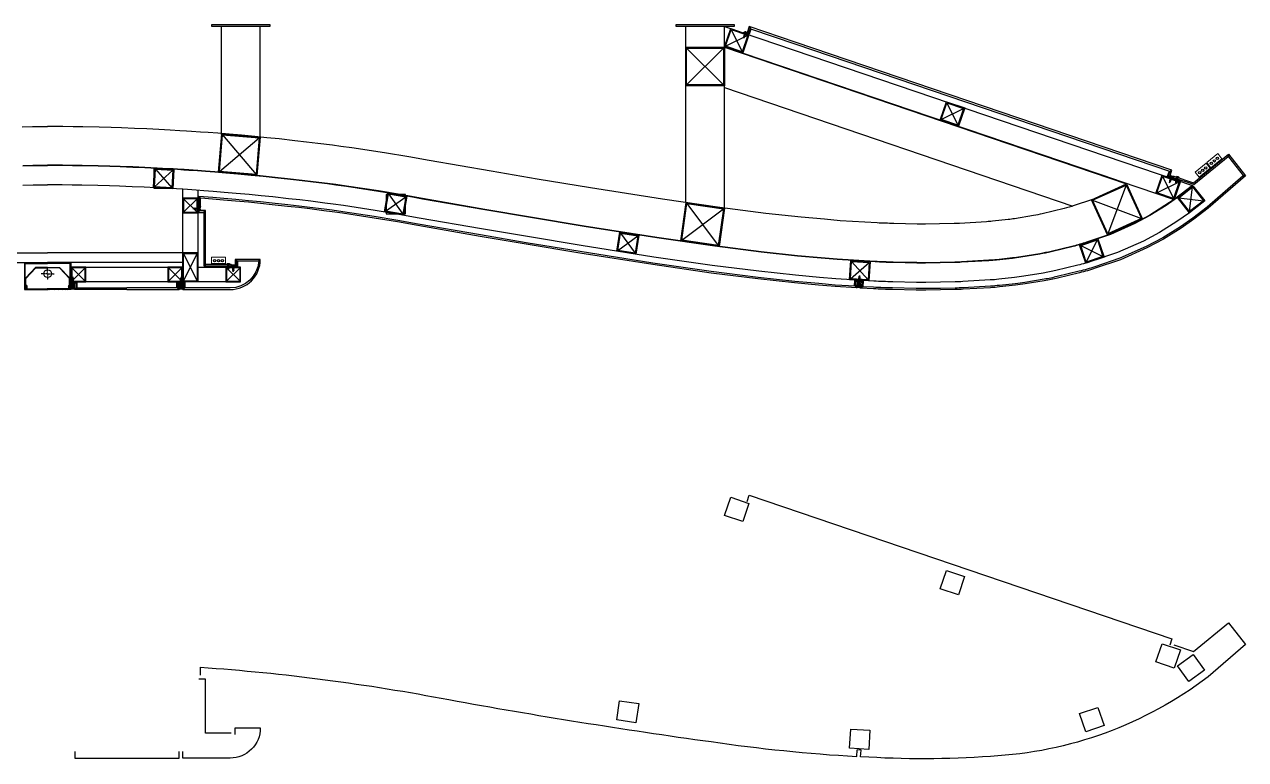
# Model space of a CAD drawing. Header units: millimetres. Extents: x -7838 to 78912, y -32093 to 42426.
# Drawn here: x 75754 to 78912, y 38705 to 40608 of the extents above; entities that cross this region are included whole.
import ezdxf

# ---------------------------------------------------------------- set-up
doc = ezdxf.new("R2010")
doc.units = ezdxf.units.MM
doc.linetypes.add('CENTER', pattern=[2, 1.25, -0.25, 0.25, -0.25])
for name, color, linetype in [('002 - STRUCTURAL STEEL', 4, 'Continuous'), ('A11_ALU.SOLID SHEET', 7, 'Continuous'), ('AR-TEXT-DIM', 7, 'Continuous'), ('CELING', 2, 'Continuous')]:
    doc.layers.add(name, color=color, linetype=linetype)
doc.layers.add('A-GENM Lines', color=1, linetype='Continuous', lineweight=9)
pattern_1 = [(45, (-65721.9376, 168715.3553), (-1.122532015, 1.122532015), [])]

# ---------------------------------------------------------------- blocks, each defined once
blk = doc.blocks.new('5200')
at = {"color": 8, "ltscale": 0.1}
for p, q in [((32963.9, -74110.5), (33059.3, -74015.1)), ((32963.9, -74015.1), (33059.3, -74110.5))]:
    blk.add_line(p, q, dxfattribs=at)
at = {"color": 3, "ltscale": 0.1}
for points in [[(32961.6, -74012.8), (33061.6, -74012.8), (33061.6, -74112.8), (32961.6, -74112.8)], [(32963.9, -74015.1), (33059.3, -74015.1), (33059.3, -74110.5), (32963.9, -74110.5)]]:
    blk.add_lwpolyline(points, close=True, dxfattribs=at)
blk = doc.blocks.new('DFGDE')
at = {"color": 8, "ltscale": 0.1}
for p, q in [((134367.3, -128798.9, -0.2), (134402.1, -128764.1, -0.2)), ((134367.3, -128764.1, -0.2), (134402.1, -128798.9, -0.2))]:
    blk.add_line(p, q, dxfattribs=at)
at = {"layer": 'AR-TEXT-DIM', "color": 3, "elevation": -0.2}
for points in [[(134365.7, -128762.5), (134403.7, -128762.5), (134403.7, -128800.5), (134365.7, -128800.5)], [(134367.3, -128764.1), (134402.1, -128764.1), (134402.1, -128798.9), (134367.3, -128798.9)]]:
    blk.add_lwpolyline(points, close=True, dxfattribs=at)
blk = doc.blocks.new('RERE')
at = {"color": 8}
for p, q in [((30879.1, -75147.6), (30879.1, -75148.5)), ((30879.1, -75149.1), (30879.1, -75150.1)), ((30879.1, -75150.6), (30879.1, -75151.6)), ((30880.6, -75143.3), (30879.5, -75145.5)), ((30880.6, -75141.5), (30880.6, -75165)), ((30880.6, -75143.3), (30881.4, -75144.9)), ((30881.7, -75145.6), (30881.8, -75145.7)), ((30882.1, -75147.1), (30882.1, -75148.1)), ((30882.1, -75148.6), (30882.1, -75149.6)), ((30882.1, -75150.1), (30882.1, -75151.1)), ((30880.1, -75163.1), (30876.7, -75163.1)), ((30879.1, -75152.1), (30879.1, -75153.1)), ((30879.1, -75153.7), (30879.1, -75154.6)), ((30879.1, -75155.2), (30879.1, -75156.1)), ((30879.1, -75156.7), (30879.1, -75157.7)), ((30879.1, -75158.2), (30879.1, -75161)), ((30881.1, -75163.1), (30884.4, -75163.1)), ((30882.1, -75151.7), (30882.1, -75152.6)), ((30882.1, -75153.2), (30882.1, -75154.1)), ((30882.1, -75154.7), (30882.1, -75155.7)), ((30882.1, -75156.2), (30882.1, -75157.2)), ((30882.1, -75157.7), (30882.1, -75158.7)), ((30882.1, -75159.3), (30882.1, -75161)), ((30882.1, -75159.3), (30882.1, -75161))]:
    blk.add_line(p, q, dxfattribs=at)
for points in [[(30882.1, -75148.6, 0.088633), (30880.9, -75148.1, 0.019108), (30878.6, -75147.4, -0.172253), (30879.1, -75147, 0.045962), (30882.6, -75148.2, -0.175035)], [(30882.1, -75150.1, 0.088633), (30880.9, -75149.6, 0.019108), (30878.6, -75149, -0.172253), (30879.1, -75148.5, 0.045962), (30882.6, -75149.7, -0.175035)], [(30882.1, -75151.7, 0.088633), (30880.9, -75151.1, 0.019108), (30878.6, -75150.5, -0.172253), (30879.1, -75150.1, 0.045962), (30882.6, -75151.2, -0.175035)], [(30882.1, -75147.1, 0.088633), (30880.9, -75146.6, 0.02265), (30879, -75145.9, -0.172253), (30879.5, -75145.5, 0.051159), (30882.6, -75146.7, -0.175035)], [(30880.1, -75164.1, -0.112935), (30876.7, -75163.1, -0.049876), (30876.5, -75161), (30884.6, -75161, -0.049876), (30884.4, -75163.1, -0.112935), (30881.1, -75164.1), (30881.1, -75162.6), (30880.1, -75162.6)], [(30882.1, -75153.2, 0.088633), (30880.9, -75152.7, 0.019108), (30878.6, -75152, -0.172253), (30879.1, -75151.6, 0.045962), (30882.6, -75152.7, -0.175035)], [(30882.1, -75154.7, 0.088633), (30880.9, -75154.2, 0.019108), (30878.6, -75153.5, -0.172253), (30879.1, -75153.1, 0.045962), (30882.6, -75154.3, -0.175035)], [(30882.1, -75156.2, 0.088633), (30880.9, -75155.7, 0.019108), (30878.6, -75155.1, -0.172253), (30879.1, -75154.6, 0.045962), (30882.6, -75155.8, -0.175035)], [(30882.1, -75157.7, 0.088633), (30880.9, -75157.2, 0.019108), (30878.6, -75156.6, -0.172253), (30879.1, -75156.1, 0.045962), (30882.6, -75157.3, -0.175035)], [(30882.1, -75159.3, 0.088633), (30880.9, -75158.8, 0.019108), (30878.6, -75158.1, -0.172253), (30879.1, -75157.7, 0.045962), (30882.6, -75158.8, -0.175035)]]:
    blk.add_lwpolyline(points, format="xyb", close=True, dxfattribs=at)
for points in [[(30881.7, -75145.6, 0.118829), (30880.9, -75145.1, 0.008765), (30879.8, -75144.7, -0.172253)], [(30882.2, -75145.1, -0.175035), (30881.7, -75145.6, 0.118829)]]:
    blk.add_lwpolyline(points, format="xyb", dxfattribs=at)
for centre, radius, start, end in [((30874.6, -75180.9), 33.6, 76.2776, 83.3035), ((30874.6, -75182.4), 33.6, 76.2776, 83.3035), ((30874.6, -75183.9), 33.6, 76.2776, 83.3035), ((30875.4, -75173.2), 27.5, 74.8121, 82.581), ((30882.1, -75147), 3.04, 160.5824, 180), ((30879.8, -75152.6), 7.89, 71.8171, 89.3728), ((30879.1, -75147), 3.04, 9.6975, 26.5651), ((30874.6, -75185.4), 33.6, 76.2776, 83.3035), ((30874.6, -75187), 33.6, 76.2776, 83.3035), ((30874.6, -75188.5), 33.6, 76.2776, 83.3035), ((30874.6, -75190), 33.6, 76.2776, 83.3035), ((30874.6, -75191.5), 33.6, 76.2776, 83.3035)]:
    blk.add_arc(centre, radius, start, end, dxfattribs=at)
blk = doc.blocks.new('odofrite')
at = {"ltscale": 0.1}
h = blk.add_hatch(dxfattribs=at)
h.set_pattern_fill('ANSI37', color=8, scale=0.5)
h.set_pattern_definition([(45, (84.5444, -95.0627), (-1.122532015, 1.122532015), []), (135, (84.5444, -95.0627), (-1.122532015, -1.122532015), [])])
edge = h.paths.add_edge_path()
edge.add_arc((30585, -74711.8), 4.5, 0, 360)
at = {"color": 1, "ltscale": 0.1}
blk.add_circle((30585, -74711.8, -166.2), 4.5, dxfattribs=at)
blk = doc.blocks.new('55d5f2d')
at = {"color": 8, "ltscale": 0.1}
for p, q in [((31175.5, -66800.8), (31220.9, -66755.4)), ((31175.5, -66755.4), (31220.9, -66800.8))]:
    blk.add_line(p, q, dxfattribs=at)
at = {"layer": 'AR-TEXT-DIM', "color": 3}
for points in [[(31173.2, -66753.1), (31223.2, -66753.1), (31223.2, -66803.1), (31173.2, -66803.1)], [(31175.5, -66755.4), (31220.9, -66755.4), (31220.9, -66800.8), (31175.5, -66800.8)]]:
    blk.add_lwpolyline(points, close=True, dxfattribs=at)
blk = doc.blocks.new('A$C71196ca0')
blk.add_lwpolyline([(-25, -25), (25, -25), (25, 25), (-25, 25)], close=True)
blk = doc.blocks.new('A$Cf82fa68f')
blk.add_line((-403.3, -556.6), (-393.3, -556))
at = {"layer": 'A11_ALU.SOLID SHEET', "color": 1}
for points in [[(-108.8, 87), (-114.3, 103.1), (-1206.9, -268.4), (-1201.5, -284.5)], [(1225, -512.1), (1292, -512.1), (1292, -372.6), (1309, -372.6)], [(1630, -560.1), (1630, -577.1), (1360, -577.1), (1360, -560.1)]]:
    blk.add_lwpolyline(points, dxfattribs=at)
at = {"layer": 'A11_ALU.SOLID SHEET', "color": 1, "ltscale": 0.1}
blk.add_lwpolyline([(-1212.2, -284), (-1262.9, -301.2), (-1353.6, -227.2), (-1397.6, -283.2), (-1300.5, -366.8, 0.15104), (-738.1, -572.5, 0.034458), (-402.3, -573.5), (-403.3, -556.6)], format="xyb", dxfattribs=at)
at = {"layer": 'A11_ALU.SOLID SHEET', "color": 1}
for points in [[(1305, -362.6), (1305, -341.8, 0.029925), (662.2, -425.8, -0.010615), (-15.6, -534.5, -0.021542), (-392.3, -572.9), (-393.3, -556)], [(1215, -516.1), (1215, -499.1), (1150, -499.1, 0.414214), (1228, -577.1), (1350, -577.1), (1350, -560.1)]]:
    blk.add_lwpolyline(points, format="xyb", dxfattribs=at)
at = {"layer": '002 - STRUCTURAL STEEL'}
for p, rotation in [((-81.8, 66.6), 18.781168), ((-639.5, -123), 18.78116821867836), ((-1197.2, -312.7), 18.78116821867836), ((-1256.8, -343.6, 0), 53.95655975530055), ((200, -457.1, 0), 98.69076900000002), ((-999.9, -477.5, 0), 71.14172868093907), ((-400, -528.3, 0), 3.424965999999999)]:
    blk.add_blockref('A$C71196ca0', p, dxfattribs=dict(at, rotation=rotation))

msp = doc.modelspace()

# ---------------------------------------------------------------- hatches: boundary and pattern name
at = {"layer": 'AR-TEXT-DIM'}
h = msp.add_hatch(dxfattribs=at)
h.set_pattern_fill('ANSI31', color=8, scale=0.5)
h.set_pattern_definition(pattern_1)
h.paths.add_polyline_path([(75814.088, 39923.583), (75814.088, 39921.583), (75758.088, 39921.583), (75758.088, 39932.149), (75760.088, 39932.149), (75760.088, 39923.583)])
h = msp.add_hatch(dxfattribs=at)
h.set_pattern_fill('ANSI31', color=8, scale=0.5)
h.set_pattern_definition(pattern_1)
h.paths.add_polyline_path([(75814.088, 39923.583), (75814.088, 39921.583), (75870.088, 39921.583), (75870.088, 39932.149), (75868.088, 39932.149), (75868.088, 39923.583)])

# ---------------------------------------------------------------- linework, layer by layer
at = {"color": 1, "ltscale": 0.1}
for p, q in [((76264.088, 40322.992, 2.075), (76264.088, 40602.583, 2.075)), ((76364.088, 40316.014, 2.075), (76364.088, 40602.583, 2.075)), ((77464.088, 40146.379, 2.075), (77464.088, 40602.583, 2.075)), ((77564.088, 40132.221, 2.075), (77564.088, 40602.583, 2.075)), ((77564.088, 40602.583, 2.075), (78774.402, 40191.002, 2.075)), ((77564.088, 40549.771, 2.075), (78726.899, 40154.344, 2.075)), ((77564.088, 40549.771, 2.075), (78577.769, 40205.057, 2.075)), ((77564.088, 40548.715, 2.075), (78604.165, 40195.025, 2.075)), ((77564.088, 40444.147, 2.075), (78465.43, 40137.636, 2.075)), ((78775.055, 40190.244, 2.076), (78805.972, 40150.949, 2.076)), ((75464.088, 40016.582, 2.075), (75814.088, 40016.582, 2.075)), ((76164.088, 40016.582, 2.075), (75814.088, 40016.582, 2.075)), ((75464.088, 39991.582, 2.075), (75814.088, 39991.582, 2.075)), ((76164.088, 39991.582, 2.075), (75814.088, 39991.582, 2.075))]:
    msp.add_line(p, q, dxfattribs=at)
at = {"color": 8, "ltscale": 0.1}
for p, q in [((76165.688, 39943.182, 2.075), (76200.488, 40014.982, 2.075)), ((76165.688, 40014.982, 2.075), (76200.488, 39943.182, 2.075))]:
    msp.add_line(p, q, dxfattribs=at)
at = {"color": 2, "ltscale": 0.1}
for p, q in [((77903.431, 39942.989, 2.124), (77902.697, 39930.718, 2.124)), ((77903.431, 39942.989, 2.124), (77907.424, 39942.75, 2.124)), ((77907.424, 39942.75, 2.124), (77906.409, 39925.781, 2.124)), ((77917.406, 39942.153, 2.124), (77916.391, 39925.183, 2.124)), ((77917.406, 39942.153, 2.124), (77921.399, 39941.914, 2.124)), ((77921.399, 39941.914, 2.124), (77920.665, 39929.643, 2.124))]:
    msp.add_line(p, q, dxfattribs=at)
at = {"color": 1, "ltscale": 0.1}
for points, elevation in [([(76239.088, 40607.583), (76389.088, 40607.583), (76389.088, 40602.583), (76239.088, 40602.583)], 2.075), ([(77439.088, 40607.583), (77589.088, 40607.583), (77589.088, 40602.583), (77439.088, 40602.583)], 2.075), ([(77614.075, 40587.696), (77627.33, 40583.189), (77631.515, 40595.497), (77632.462, 40595.175), (77627.955, 40581.92), (77613.754, 40586.75)], 2.075), ([(78743.641, 40203.575), (78710.504, 40214.844), (78714.69, 40227.152), (78713.743, 40227.473), (78709.236, 40214.219), (78743.319, 40202.629)], 2.075), ([(76204.088, 40158.082), (76204.088, 40121.082), (76217.088, 40121.082), (76217.088, 40120.082), (76203.088, 40120.082), (76203.088, 40158.082)], 2.075), ([(75913.088, 39979.582), (76125.088, 39979.582), (76125.088, 39941.582), (75913.088, 39941.582)], -166.205), ([(76202.088, 39979.582), (76275.088, 39979.582), (76275.088, 39941.582), (76202.088, 39941.582)], 2.075), ([(76275.088, 39981.582), (76304.088, 39981.582), (76304.088, 39994.582), (76305.088, 39994.582), (76305.088, 39980.582), (76275.088, 39980.582)], 2.075), ([(77916.468, 39943.211), (77902.493, 39944.047), (77901.716, 39931.071), (77900.718, 39931.13), (77901.554, 39945.105), (77916.528, 39944.209)], 2.124), ([(77908.482, 39943.689), (77922.457, 39942.852), (77921.68, 39929.876), (77922.679, 39929.816), (77923.515, 39943.791), (77908.542, 39944.687)], 2.124), ([(75875.088, 39939.582), (75889.088, 39939.582), (75889.088, 39926.582), (75890.088, 39926.582), (75890.088, 39940.582), (75875.088, 39940.582)], -166.205), ([(76163.088, 39939.582), (76149.088, 39939.582), (76149.088, 39926.582), (76148.088, 39926.582), (76148.088, 39940.582), (76163.088, 39940.582)], -166.205)]:
    msp.add_lwpolyline(points, close=True, dxfattribs=dict(at, elevation=elevation))
at = {"color": 2, "ltscale": 0.1}
for points, elevation in [([(77749.663, 40560.601), (77628.391, 40601.84), (77622.918, 40585.746), (77626.705, 40584.458), (77630.663, 40596.096), (77628.789, 40599.902), (77629.016, 40600.572), (77629.686, 40600.344), (77631.56, 40596.538), (77748.375, 40556.814)], 2.075), ([(77748.375, 40556.814), (78715.289, 40228.004), (78719.095, 40229.878), (78719.765, 40229.651), (78719.537, 40228.981), (78715.731, 40227.107), (78711.773, 40215.468), (78715.56, 40214.181), (78721.033, 40230.276), (77749.663, 40560.601)], 2.075), ([(78776.956, 40197.527), (78867.671, 40271.497), (78911.698, 40215.539)], 2.075), ([(78777.767, 40193.027), (78866.491, 40265.374)], 2.075), ([(78866.491, 40265.374), (78866.963, 40269.649), (78867.515, 40270.091), (78867.957, 40269.539), (78867.485, 40265.264)], 2.075), ([(78867.485, 40265.264), (78905.76, 40216.616)], 2.075), ([(78777.767, 40193.027), (78725.028, 40210.961), (78726.316, 40214.748), (78776.956, 40197.527)], 2.075), ([(78905.76, 40216.616), (78909.841, 40216.221), (78910.29, 40215.675), (78909.745, 40215.225), (78905.664, 40215.621)], 2.075), ([(77901.949, 39930.055), (77850.765, 39933.118), (77808.164, 39936.9), (77746.139, 39942.405), (77651.283, 39952.803), (77530.224, 39968.181), (77379.37, 39989.823), (77190.83, 40019.545), (77051.882, 40042.682), (76933.144, 40062.954), (76772.074, 40090.734), (76719.305, 40100.244), (76658.864, 40110.38), (76577.151, 40122.805), (76550.242, 40126.475), (76529.135, 40129.26), (76492.431, 40133.911), (76464.093, 40137.335), (76434.834, 40140.718), (76394.98, 40145.077), (76364.593, 40148.208), (76333.91, 40151.201), (76300.479, 40154.269), (76269.502, 40156.934), (76240.994, 40159.234), (76205.087, 40161.963)], 2.124), ([(76205.087, 40161.963), (76205.087, 40136.082), (76209.087, 40136.082), (76209.087, 40156.912)], 2.075), ([(76209.087, 40156.912), (76206.046, 40160.193), (76206.073, 40160.9), (76206.78, 40160.873), (76209.821, 40157.592)], 2.027), ([(77906.409, 39925.781), (77850.469, 39929.129), (77807.81, 39932.915), (77745.744, 39938.425), (77650.813, 39948.831), (77529.687, 39964.217), (77378.775, 39985.868), (77190.19, 40015.596), (77051.217, 40038.738), (76932.468, 40059.011), (76771.379, 40086.795), (76718.619, 40096.303), (76658.233, 40106.43), (76576.58, 40118.846), (76549.71, 40122.51), (76528.622, 40125.293), (76491.94, 40129.941), (76463.624, 40133.363), (76434.387, 40136.743), (76394.557, 40141.099), (76364.194, 40144.228), (76333.533, 40147.219), (76300.124, 40150.285), (76269.17, 40152.948), (76240.682, 40155.246), (76209.821, 40157.592)], 2.124), ([(76222.088, 40071.677), (76222.088, 40126.082), (76205.088, 40126.082), (76205.088, 40122.082), (76217.381, 40122.082), (76220.381, 40125.082), (76221.088, 40125.082), (76221.088, 40124.375), (76218.088, 40121.375), (76218.088, 40071.677)], 2.075), ([(76218.088, 40071.677), (76218.088, 39982.582), (76289.088, 39982.582), (76289.088, 39986.582), (76222.795, 39986.582), (76219.795, 39983.582), (76219.088, 39983.582), (76219.088, 39984.289), (76222.088, 39987.289), (76222.088, 40071.677)], 2.075), ([(76019.088, 39921.582), (75884.088, 39921.582), (75884.088, 39938.582), (75888.088, 39938.582), (75888.088, 39926.289), (75885.088, 39923.289), (75885.088, 39922.582), (75885.795, 39922.582), (75888.795, 39925.582), (76019.088, 39925.582)], -166.205), ([(76019.088, 39921.582), (76154.088, 39921.582), (76154.088, 39938.582), (76150.088, 39938.582), (76150.088, 39926.289), (76153.088, 39923.289), (76153.088, 39922.582), (76152.381, 39922.582), (76149.381, 39925.582), (76019.088, 39925.582)], -166.205), ([(77901.949, 39930.055), (77904.74, 39926.908), (77905.446, 39926.865), (77905.489, 39927.571), (77902.697, 39930.718)], 2.124), ([(77921.328, 39928.895), (77918.181, 39926.103), (77917.475, 39926.146), (77917.518, 39926.851), (77920.665, 39929.643)], 2.124)]:
    msp.add_lwpolyline(points, dxfattribs=dict(at, elevation=elevation))
at = {"color": 1, "ltscale": 0.1}
for points, elevation in [([(75748.361, 40342.851), (75774.954, 40343.148), (75795.799, 40343.297), (75808.697, 40343.351), (75814.088, 40343.351)], 2.124), ([(75749.703, 40242.86), (75775.869, 40243.152), (75796.365, 40243.298), (75808.908, 40243.351), (75814.088, 40243.351)], 2.124), ([(75749.717, 40241.86), (75775.878, 40242.152), (75796.371, 40242.298), (75808.91, 40242.351), (75814.088, 40242.351)], 2.124), ([(75750.388, 40191.864), (75776.336, 40192.154), (75796.654, 40192.299), (75809.016, 40192.351), (75814.088, 40192.351)], 2.124), ([(76202.088, 40178.179), (76202.088, 40016.582), (76164.088, 40016.582), (76164.088, 40180.748)], 2.075)]:
    msp.add_lwpolyline(points, dxfattribs=dict(at, elevation=elevation))
at = {"color": 1, "ltscale": 0.1, "elevation": 2.124}
for points in [[(78513.211, 40153.814), (78468.202, 40138.56, -0.0224257), (78442.366, 40131.078), (78385.631, 40117.37, -0.01869373), (78363.652, 40112.921), (78314.111, 40104.809, -0.01343262), (78298.142, 40102.633), (78257.033, 40098.152, -0.01244478), (78242.154, 40096.904), (78171.637, 40092.753, -0.01144472), (78157.914, 40092.26), (78119.9, 40091.349), (78084.089, 40090.95), (78062.656, 40091.069), (78002.114, 40092.437, -0.00933725), (77959.199, 40093.927), (77863.139, 40099.676), (77822.93, 40103.246), (77762.622, 40108.599), (77670.906, 40118.653), (77552.605, 40133.68), (77404.232, 40154.966), (77217.548, 40184.395), (77079.65, 40207.358), (76961.389, 40227.548), (76801.076, 40255.198), (76747.925, 40264.777), (76685.229, 40275.291), (76600.986, 40288.101), (76572.447, 40291.992), (76550.557, 40294.881), (76512.945, 40299.647), (76483.699, 40303.181), (76453.502, 40306.672), (76412.617, 40311.144), (76381.258, 40314.375), (76349.649, 40317.458), (76315.266, 40320.614), (76283.373, 40323.357), (76254.038, 40325.724), (76229.553, 40327.585), (76209.078, 40329.062), (76186.243, 40330.623), (76173.112, 40331.479), (76156.066, 40332.547), (76130.613, 40334.048), (76102.061, 40335.597), (76070.486, 40337.147), (76038.808, 40338.529), (76005.488, 40339.796), (75978.383, 40340.685), (75947.259, 40341.55), (75905.18, 40342.454), (75879.815, 40342.851), (75853.221, 40343.148), (75832.376, 40343.297), (75819.478, 40343.351), (75814.088, 40343.351)], [(78774.485, 40190.968), (78726.899, 40154.344), (78663.782, 40113.53), (78625.302, 40092.877), (78562.317, 40064.869), (78500.299, 40043.851, -0.0224257), (78465.852, 40033.874), (78409.116, 40020.167, -0.01869373), (78379.811, 40014.236), (78330.27, 40006.124, -0.01343262), (78308.978, 40003.222), (78267.869, 39998.741, -0.01244478), (78248.03, 39997.077), (78177.513, 39992.926, -0.01107825), (78159.802, 39992.277), (78121.656, 39991.363), (78084.369, 39990.947), (78061.249, 39991.075), (78000.175, 39992.456, -0.00933546), (77953.538, 39994.087), (77855.729, 39999.941), (77814.088, 40003.637), (77752.752, 40009.082), (77659.156, 40019.342), (77539.203, 40034.579), (77389.345, 40056.078), (77201.549, 40085.682), (77063.023, 40108.75), (76944.476, 40128.989), (76783.71, 40156.717), (76730.787, 40166.254), (76669.442, 40176.542), (76586.714, 40189.122), (76559.151, 40192.88), (76537.73, 40195.707), (76500.661, 40200.404), (76471.959, 40203.872), (76442.324, 40207.298), (76402.056, 40211.702), (76371.279, 40214.874), (76340.224, 40217.903), (76306.411, 40221.006), (76275.067, 40223.702), (76246.227, 40226.029), (76222.167, 40227.858), (76202.072, 40229.307), (76179.578, 40230.845), (76166.732, 40231.683), (76149.997, 40232.731), (76124.96, 40234.207), (76096.9, 40235.73), (76065.856, 40237.254), (76034.73, 40238.612), (76001.95, 40239.858), (75975.355, 40240.73), (75944.796, 40241.58), (75903.324, 40242.47), (75878.473, 40242.86), (75852.307, 40243.152), (75831.81, 40243.298), (75819.268, 40243.351), (75814.088, 40243.351)], [(78735.807, 40159.266), (78706.728, 40138.993), (78664.283, 40112.663), (78625.742, 40091.978), (78562.681, 40063.937), (78500.62, 40042.904, -0.0224257), (78466.086, 40032.902), (78409.351, 40019.194, -0.01869373), (78379.972, 40013.249), (78330.431, 40005.137, -0.01343262), (78309.087, 40002.228), (78267.978, 39997.747, -0.01244478), (78248.089, 39996.079), (78177.572, 39991.928, -0.0110753), (78159.821, 39991.277), (78121.674, 39990.363), (78084.372, 39989.947), (78061.235, 39990.075), (78000.156, 39991.456, -0.00933544), (77953.481, 39993.089), (77855.655, 39998.943), (77814, 40002.641), (77752.653, 40008.087), (77659.038, 40018.349), (77539.069, 40033.588), (77389.196, 40055.089), (77201.389, 40084.695), (77062.856, 40107.764), (76944.307, 40128.003), (76783.536, 40155.732), (76730.616, 40165.269), (76669.284, 40175.554), (76586.571, 40188.132), (76559.018, 40191.889), (76537.601, 40194.715), (76500.539, 40199.412), (76471.842, 40202.879), (76442.212, 40206.304), (76401.95, 40210.708), (76371.179, 40213.879), (76340.13, 40216.907), (76306.323, 40220.01), (76274.984, 40222.706), (76246.149, 40225.032), (76222.093, 40226.861), (76202.002, 40228.31), (76179.512, 40229.847), (76166.668, 40230.685), (76149.937, 40231.733), (76124.904, 40233.209), (76096.848, 40234.732), (76065.809, 40236.255), (76034.689, 40237.613), (76001.914, 40238.859), (75975.324, 40239.731), (75944.772, 40240.58), (75903.305, 40241.47), (75878.459, 40241.86), (75852.297, 40242.152), (75831.805, 40242.298), (75819.265, 40242.351), (75814.088, 40242.351)], [(78766.68, 40120.028), (78734.31, 40097.264), (78689.308, 40069.349), (78647.753, 40047.045), (78580.901, 40017.319), (78516.669, 39995.55, -0.0224257), (78477.829, 39984.301), (78421.094, 39970.593, -0.01869373), (78388.052, 39963.906), (78338.511, 39955.794, -0.01343262), (78314.505, 39952.523), (78273.396, 39948.042, -0.01244478), (78251.027, 39946.165), (78180.51, 39942.014, -0.0109403), (78160.79, 39941.286), (78122.551, 39940.369), (78084.512, 39939.945), (78060.531, 39940.078), (77999.182, 39941.465, -0.00933462), (77950.646, 39943.169), (77851.95, 39949.076), (77809.579, 39952.837), (77747.718, 39958.328), (77653.163, 39968.693), (77532.368, 39984.037), (77381.752, 40005.645), (77193.39, 40035.339), (77054.543, 40058.46), (76935.85, 40078.723), (76774.853, 40106.491), (76722.047, 40116.008), (76661.39, 40126.18), (76579.435, 40138.642), (76552.369, 40142.333), (76531.188, 40145.128), (76494.397, 40149.79), (76465.972, 40153.225), (76436.623, 40156.618), (76396.67, 40160.987), (76366.19, 40164.128), (76335.418, 40167.13), (76301.895, 40170.207), (76270.831, 40172.878), (76242.244, 40175.185), (76218.4, 40176.997), (76198.498, 40178.433), (76176.179, 40179.958), (76163.477, 40180.787), (76146.903, 40181.825), (76122.077, 40183.289), (76094.267, 40184.798), (76063.494, 40186.309), (76032.65, 40187.654), (76000.145, 40188.89), (75973.81, 40189.754), (75943.54, 40190.595), (75902.377, 40191.479), (75877.788, 40191.864), (75851.84, 40192.154), (75831.522, 40192.299), (75819.16, 40192.351), (75814.088, 40192.351)]]:
    msp.add_lwpolyline(points, format="xyb", dxfattribs=at)
at = {"color": 2, "ltscale": 0.1, "elevation": 2.124}
for points in [[(78911.698, 40215.539), (78814.606, 40131.926), (78777.586, 40103.165), (78745.328, 40080.563), (78699.318, 40052.023), (78656.557, 40029.072), (78588.19, 39998.671), (78523.088, 39976.608, -0.0224257), (78482.526, 39964.86), (78425.791, 39951.152, -0.01869373), (78391.284, 39944.169), (78341.743, 39936.057, -0.01343262), (78316.672, 39932.64), (78275.563, 39928.159, -0.01244478), (78252.203, 39926.2), (78181.685, 39922.049, -0.01089242), (78161.18, 39921.289), (78122.902, 39920.372), (78084.568, 39919.944), (78060.249, 39920.079), (77998.791, 39921.469, -0.00933431), (77949.511, 39923.201), (77916.391, 39925.183)], [(78905.664, 40215.621), (78812.073, 40135.023), (78775.21, 40106.384), (78743.125, 40083.904), (78697.316, 40055.488), (78654.796, 40032.667), (78586.732, 40002.401), (78521.804, 39980.396, -0.0224257), (78481.587, 39968.748), (78424.851, 39955.04, -0.01869373), (78390.637, 39948.116), (78341.096, 39940.004, -0.01343262), (78316.238, 39936.617), (78275.13, 39932.136, -0.01244478), (78251.968, 39930.193), (78181.45, 39926.042, -0.01090174), (78161.102, 39925.289), (78122.832, 39924.372), (78084.557, 39923.945), (78060.306, 39924.079), (77998.869, 39925.468, -0.00933437), (77949.738, 39927.195), (77921.328, 39928.895)]]:
    msp.add_lwpolyline(points, format="xyb", dxfattribs=at)
at = {"color": 3, "ltscale": 0.1, "elevation": 2.075}
for points in [[(76164.088, 40016.582), (76202.088, 40016.582), (76202.088, 39941.582), (76164.088, 39941.582)], [(76165.688, 40014.982), (76200.488, 40014.982), (76200.488, 39943.182), (76165.688, 39943.182)]]:
    msp.add_lwpolyline(points, close=True, dxfattribs=at)
for points in [[(75814.088, 39990.582), (75754.088, 39990.582), (75754.088, 39921.582), (75756.088, 39921.582), (75756.088, 39988.582), (75814.088, 39988.582)], [(75814.088, 39990.582), (75874.088, 39990.582), (75874.088, 39921.582), (75872.088, 39921.582), (75872.088, 39988.582), (75814.088, 39988.582)]]:
    msp.add_lwpolyline(points, dxfattribs=at)
at = {"color": 2, "ltscale": 0.1, "elevation": -166.205}
msp.add_lwpolyline([(76303.795, 39995.583), (76359.381, 39995.583), (76362.381, 39998.583), (76363.088, 39998.583), (76363.088, 39997.876), (76359.928, 39994.716, -0.39506337), (76286.088, 39925.583), (76168.795, 39925.583), (76165.795, 39922.583), (76165.088, 39922.583), (76165.088, 39923.29), (76168.088, 39926.29), (76168.088, 39938.583), (76164.088, 39938.583), (76164.088, 39921.583), (76286.088, 39921.583, 0.41421356), (76364.088, 39999.583), (76364.088, 39999.583), (76299.088, 39999.583), (76299.088, 39982.583), (76303.088, 39982.583), (76303.088, 39994.876), (76300.088, 39997.876), (76300.088, 39998.583), (76300.795, 39998.583)], format="xyb", close=True, dxfattribs=at)
at = {"color": 8, "ltscale": 0.1, "elevation": -166.205}
msp.add_lwpolyline([(76155.088, 39939.582), (76169.088, 39939.582), (76169.088, 39926.582), (76170.088, 39926.582), (76170.088, 39940.582), (76155.088, 39940.582)], close=True, dxfattribs=at)
at = {"color": 8, "ltscale": 0.1}
for centre, start, end in [((78723.929, 40223.261, 2.075), 222.932416, 279.505248), ((78724.251, 40224.208, 2.075), 222.932416, 279.505248), ((78724.573, 40225.154, 2.075), 222.932416, 279.505248), ((76216.38, 40131.083, 2.075), 151.722788, 208.29562), ((76217.38, 40131.083, 2.075), 151.722788, 208.29562), ((76218.38, 40131.083, 2.075), 151.722788, 208.29562), ((76294.086, 39995.874, 2.075), 241.722788, 298.29562), ((76294.086, 39994.874, 2.075), 241.722788, 298.29562), ((76294.086, 39993.874, 2.075), 241.722788, 298.29562), ((75879.086, 39916.291, -166.205), 61.70438, 118.277212), ((75879.086, 39915.291, -166.205), 61.70438, 118.277212), ((75879.086, 39914.291, -166.205), 61.70438, 118.277212), ((75879.086, 39913.291, -166.205), 61.70438, 118.277212), ((75879.086, 39912.291, -166.205), 61.70438, 118.277212), ((76159.089, 39916.291, -166.205), 61.722788, 118.29562), ((76159.089, 39915.291, -166.205), 61.722788, 118.29562), ((76159.089, 39914.291, -166.205), 61.722788, 118.29562), ((76159.089, 39913.291, -166.205), 61.722788, 118.29562), ((76159.089, 39912.291, -166.205), 61.722788, 118.29562), ((77910.846, 39916.208, 2.124), 58.297821, 114.870654), ((77910.906, 39917.206, 2.124), 58.297821, 114.870654), ((77910.966, 39918.204, 2.124), 58.297821, 114.870654), ((77911.025, 39919.203, 2.124), 58.297821, 114.870654), ((77911.085, 39920.201, 2.124), 58.297821, 114.870654)]:
    msp.add_arc(centre, 10.551, start, end, dxfattribs=at)
at = {"layer": 'A-GENM Lines', "elevation": 2.075}
for points in [[(78850.362, 40259.964), (78821.825, 40236.694), (78811.092, 40249.856), (78839.63, 40273.126)], [(78820.275, 40235.43), (78791.737, 40212.16), (78781.004, 40225.322), (78809.542, 40248.592)], [(76274.353, 39988.582), (76237.53, 39988.582), (76237.53, 40005.564), (76274.353, 40005.564)]]:
    msp.add_lwpolyline(points, close=True, dxfattribs=at)
at = {"layer": 'AR-TEXT-DIM', "color": 8, "linetype": 'CENTER', "ltscale": 0.03}
for q in [(75814.088, 39976.862, -166.205), (75814.088, 39976.862, -166.205), (75797.311, 39962.413, -166.205), (75814.088, 39946.205, -166.205), (75814.088, 39946.205, -166.205), (75831.151, 39962.413, -166.205)]:
    msp.add_line((75814.088, 39962.413, -166.205), q, dxfattribs=at)
at = {"layer": 'AR-TEXT-DIM', "color": 8, "elevation": 2.075}
for points in [[(75814.088, 39978.582), (75783.11, 39978.582), (75756.588, 39950.643), (75756.588, 39921.582), (75757.588, 39921.582), (75757.588, 39950.244), (75783.54, 39977.582), (75814.088, 39977.582)], [(75814.088, 39978.582), (75845.065, 39978.582), (75871.588, 39950.643), (75871.588, 39921.582), (75870.588, 39921.582), (75870.588, 39950.244), (75844.636, 39977.582), (75814.088, 39977.582)]]:
    msp.add_lwpolyline(points, dxfattribs=at)
at = {"layer": 'AR-TEXT-DIM', "color": 2, "elevation": -166.205}
for points in [[(75760.088, 39932.149), (75760.088, 39923.583), (75814.088, 39923.583)], [(75814.088, 39923.583), (75813.088, 39923.583)], [(75814.088, 39923.583), (75813.088, 39923.583)], [(75868.088, 39932.149), (75868.088, 39923.583), (75814.088, 39923.583)], [(75814.088, 39923.583), (75815.088, 39923.583)], [(75814.088, 39923.583), (75815.088, 39923.583)]]:
    msp.add_lwpolyline(points, dxfattribs=at)
at = {"layer": 'AR-TEXT-DIM', "color": 2}
for points in [[(75760.088, 39932.149, -166.205), (75758.088, 39932.149, -54.018), (75758.088, 39921.583, -166.205), (75814.088, 39921.583, -166.205)], [(75814.088, 39921.583, -166.205), (75813.088, 39921.583, -166.205)], [(75814.088, 39921.583, -166.205), (75813.088, 39921.583, -166.205)], [(75868.088, 39932.149, -166.205), (75870.088, 39932.149, -54.018), (75870.088, 39921.583, -166.205), (75814.088, 39921.583, -166.205)], [(75814.088, 39921.583, -166.205), (75815.088, 39921.583, -166.205)], [(75814.088, 39921.583, -166.205), (75815.088, 39921.583, -166.205)]]:
    msp.add_polyline3d(points, dxfattribs=at)
at = {"layer": 'AR-TEXT-DIM', "color": 1}
msp.add_circle((75814.088, 39962.413, -166.205), 10, dxfattribs=at)
msp.add_circle((75814.088, 39962.413, -166.205), 10, dxfattribs=at)
msp.add_circle((75814.088, 39962.413, -166.205), 10, dxfattribs=at)
at = {"layer": 'CELING', "color": 2}
for centre in [(78838.799, 40260.835, 2.075), (78800.961, 40229.982, 2.075), (78808.711, 40236.301, 2.075), (78823.299, 40248.196, 2.075), (78831.049, 40254.516, 2.075), (78793.211, 40223.662, 2.075), (76245.941, 39996.564, 2.075), (76255.941, 39996.564, 2.075), (76265.941, 39996.564, 2.075)]:
    msp.add_circle(centre, 3, dxfattribs=at)

# ---------------------------------------------------------------- block references
at = {"color": 8}
for name, p, rotation in [('55d5f2d', (69558.405, 113832.212, 2.075), 341.2188317813196), ('55d5f2d', (70116.087, 113642.566, 2.075), 341.2188317813196), ('5200', (49590.369, 116828.5, 2.124), 355.2157108260598), ('55d5f2d', (48633.427, 108600.625, 2.124), 356.8492572767801), ('55d5f2d', (70673.769, 113452.92, 2.075), 341.2188317813196), ('55d5f2d', (57207.896, 111221.025, 2.124), 350.304427566345), ('5200', (132416.024, 100764.41, 2.124), 294.3752731271342), ('55d5f2d', (12960.188, 73345.329, 2.076), 38.19530751826889), ('5200', (55203.999, 118048.828, 2.075), 351.9417993311963), ('55d5f2d', (56894.991, 110863.189, 2.124), 351.0416086533332), ('55d5f2d', (27889.76, 93591.902, 2.124), 18.33864876187493), ('55d5f2d', (50761.071, 108493.009, 2.124), 356.5750335538374)]:
    msp.add_blockref(name, p, dxfattribs=dict(at, rotation=rotation))
for p, xscale, yscale, zscale, rotation in [((37542.716, -5326.634, 2.075), -0.7499999999999999, 0.7500000000000001, 0.7500000000000001, 161.2188317814342), ((82498.406, -20614.313, 2.075), 0.7500000000000001, 0.7500000000000001, 0.7500000000000001, 161.2188317814865), ((82514.217, -20614.408, 2.075), 0.7500000000000001, 0.7500000000000001, 0.7500000000000001, 161.2188317814865), ((19833.304, 63291.52, 2.075), -0.7500000000000078, 0.7500000000000078, 0.75, 90), ((99442.026, -16384.202, 2.075), 0.75, 0.75, 0.75, 180), ((99454.526, -16389.202, 2.075), 0.75, 0.75, 0.75, 180), ((58161.071, 97597.185, 2.124), 0.75, 0.75, 0.75, 356.5750335538231)]:
    msp.add_blockref('RERE', p, dxfattribs=dict(at, xscale=xscale, yscale=yscale, zscale=zscale, rotation=rotation))
for name, p in [('5200', (44502.512, 114561.559, 2.075)), ('odofrite', (45294.128, 114643.714))]:
    msp.add_blockref(name, p, dxfattribs=at)
at = {"color": 8, "yscale": 0.75, "zscale": 0.75}
for p, xscale in [((99039.526, 96310.366, -166.205), -0.75), ((52998.65, 96310.366, -166.205), 0.75)]:
    msp.add_blockref('RERE', p, dxfattribs=dict(at, xscale=xscale))
at = {"color": 8, "xscale": -1}
msp.add_blockref('odofrite', (106744.048, 114643.714), dxfattribs=at)
at = {"color": 8, "xscale": -1, "rotation": 356.5750335538231}
msp.add_blockref('odofrite', (112905.732, 112686.966, 168.328), dxfattribs=at)
at = {"xscale": -1}
msp.add_blockref('A$Cf82fa68f', (77514.088, 39285.986, 2.075), dxfattribs=at)
at = {"layer": '002 - STRUCTURAL STEEL'}
for p in [(76114.088, 40208.759, 2.124), (76714.121, 40142.608, 2.124)]:
    msp.add_blockref('A$C71196ca0', p, dxfattribs=at)
at = {"layer": 'AR-TEXT-DIM', "xscale": -1}
for p in [(210567.834, 168920.609, 2.307), (210278.833, 168742.109, -165.973), (210528.834, 168742.109, 2.307), (210678.834, 168742.109, 2.307)]:
    msp.add_blockref('DFGDE', p, dxfattribs=at)

doc.saveas('drawing.dxf')
